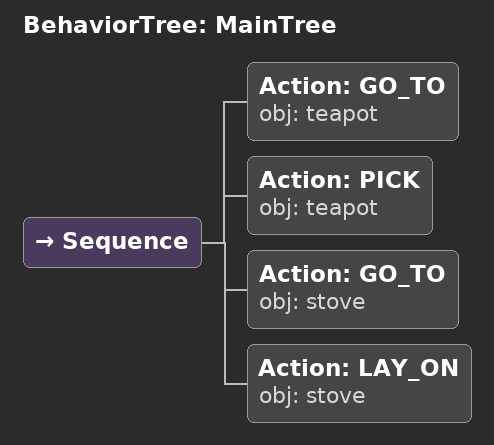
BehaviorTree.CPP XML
<root main_tree_to_execute="MainTree">
  <BehaviorTree ID="MainTree">
    <Sequence>
      <!-- Go to teapot -->
      <Action ID="GO_TO" obj="teapot" />
      <!-- Pick teapot -->
      <Action ID="PICK" obj="teapot" />
      <!-- Go to stove -->
      <Action ID="GO_TO" obj="stove" />
      <!-- Lay on stove -->
      <Action ID="LAY_ON" obj="stove" />
    </Sequence>
  </BehaviorTree>
</root>
